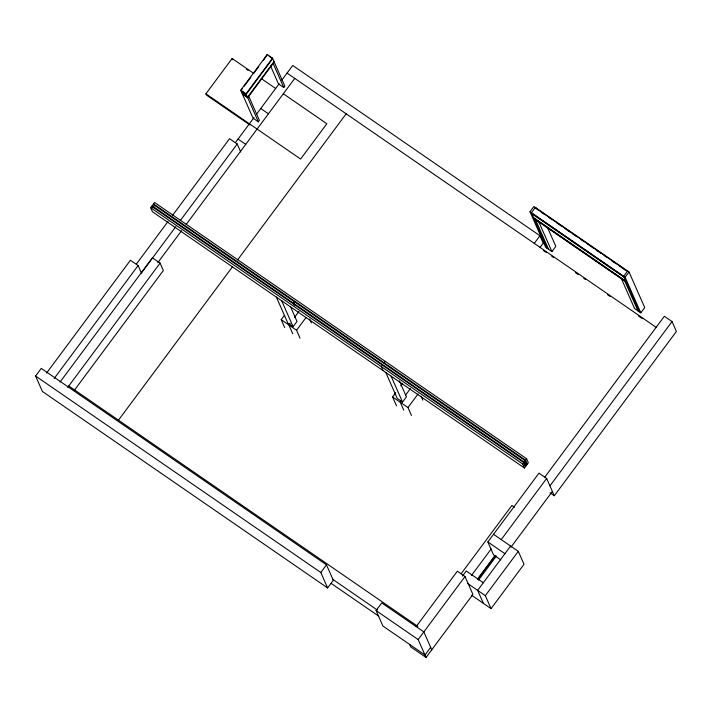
<?xml version="1.0" encoding="UTF-8"?>
<svg xmlns="http://www.w3.org/2000/svg" width="712" height="712" viewBox="0 0 712 712"><rect width="100%" height="100%" fill="white"/><g stroke="black" fill="none" stroke-linecap="round" stroke-linejoin="round"><path stroke-width="1.07" d="M249.948 125.018L206.435 95.043L205.893 93.806L232.13 58.5L253.89 73.487M150.677 207.744L151.745 206.311L523.738 462.551L525.509 466.565L524.45 467.998L152.448 211.758L150.677 207.744L522.679 463.984L524.45 467.998M152.982 207.842L152.101 205.83L153.16 204.397L525.162 460.637L526.933 464.651L525.865 466.084L524.032 464.829M154.406 205.928L153.516 203.926L154.584 202.493L526.577 458.733L528.348 462.747L527.281 464.179L525.456 462.925M248.755 96.28L259.382 120.364L258.314 121.796L253.036 118.156L240.709 90.21L267.223 54.539L272.5 58.179L284.827 86.125L283.768 87.558L278.481 83.918L270.515 65.851M242.24 88.893L240.914 90.673L246.192 94.313L272.705 58.642L269.18 56.212M244.225 86.214L250.855 77.296M254.166 72.838L258.803 66.599M263.449 60.351L267.223 54.539M35.6 376.034L41.278 368.389L326.497 564.856L333.314 580.298L327.627 587.943L42.408 391.475L35.6 376.034L320.818 572.501L327.627 587.943M258.314 121.796L245.996 93.851L272.5 58.179M274.004 61.579L247.491 97.25L242.205 93.61M274.209 62.042L247.696 97.713L242.409 94.073M46.529 373.132L130.421 260.254L138.11 265.549L141.599 273.452M136.339 264.108L168.068 221.414M172.696 215.193L229.54 138.698L237.23 143.993L240.709 151.905M54.219 378.428L138.11 265.549M235.423 142.587L253.997 117.605M256.347 114.436L279.175 83.722M281.81 80.18L292.748 65.459L539.936 235.725L543.212 243.139L540.052 247.384M60.031 382.086L152.404 257.806L160.084 263.102L163.36 270.515L74.288 390.354M141.385 272.954L175.757 226.71M180.376 220.489L237.23 143.993M157.77 262.719L181.587 230.661M186.224 224.431L294.759 78.391M67.72 387.381L160.084 263.102M118.504 420.125L232.335 266.964M237.63 259.844L346.166 113.804M284.675 327.573L281.187 319.67L284.346 315.425M294.519 301.772L293.46 303.205L294.341 305.208M290.14 323.275L288.876 324.966L292.801 333.857M294.554 317.329L298.969 311.384M276.389 297.127L287.826 323.061L293.113 326.71L297.011 321.459L290.416 306.489M300.046 338.173L296.566 330.261L306.026 317.525M382.38 365.176L381.32 366.609L383.092 370.623M384.16 362.791L385.219 361.358M547.528 227.537L555.823 246.352L551.925 251.603L545.677 247.304L529.986 211.722L533.893 206.471L629.025 272.002L644.716 307.584L640.809 312.835L634.57 308.527L621.46 278.828M396.504 405.84L392.588 396.949L395.738 392.704M400.785 385.913L402.68 383.368M401.532 400.545L400.269 402.244L403.757 410.148M405.324 395.454L410.37 388.663M385.815 372.501L397.252 398.444L402.538 402.084L406.445 396.833L399.405 380.867M411.447 415.443L407.958 407.54L418.06 393.958M534.258 243.37L539.936 235.725M320.818 572.501L326.497 564.856M430.653 647.35L424.975 654.996L382.887 626.008L376.078 610.567L381.757 602.922L423.845 631.909L431.739 649.816M640.809 312.835L625.118 277.262L629.025 272.002M522.679 463.984L523.738 462.551M525.865 466.084L524.094 462.07L525.162 460.637M527.281 464.179L525.509 460.166L526.577 458.733M416.155 626.613L457.335 571.211L465.016 576.506L472.919 594.413L426.061 657.461L410.69 646.87L409.596 644.404M461.1 573.792L511.901 505.44L514.464 507.202M462.488 576.07L466.271 570.988L483.332 582.736M500.767 559.854L493.585 554.906L487.862 541.939L538.975 473.16L546.665 478.455L554.292 495.748L676.4 331.445L672.039 321.566L664.358 316.27L544.885 477.022M426.061 657.461L418.167 639.554L465.016 576.506M471.424 575.536L491.218 548.908M501.23 539.589L546.665 478.455M477.334 579.399L495.143 555.431M477.966 578.874L495.169 555.716M478.508 580.111L496.38 556.063M549.931 485.869L672.039 321.566M510.602 546.042L477.654 590.373L483.377 603.34M510.904 547.243L552.387 491.422M518.292 551.337L524.005 564.313L491.066 608.635L485.344 595.668L518.292 551.337L493.541 534.294M535.531 207.931L565.675 228.694M567.509 229.949L588.513 244.421M590.337 245.676L620.481 266.439M622.306 267.703L627.788 271.477L627.583 271.014L623.685 276.265L639.367 311.838M538.477 210.28L535.326 207.468L531.428 212.719L547.119 248.292M541.218 212.167L544.876 214.686M548.525 217.196L552.183 219.714M556.748 222.865L561.314 226.007M564.972 228.525L570.446 232.299M572.279 233.554L576.845 236.704M580.494 239.223L584.152 241.742M587.801 244.252L593.283 248.025M596.024 249.921L600.59 253.063M604.248 255.581L606.989 257.468M611.555 260.61L616.12 263.76M619.769 266.279L625.252 270.053M529.986 211.722L625.118 277.262M531.633 213.182L623.881 276.728M531.837 213.645L624.086 277.19M533.608 217.658L625.857 281.204M533.813 218.121L626.062 281.667M534.018 218.584L626.266 282.13M287.07 73.096L656.455 327.538M543.496 250.597L546.246 252.484M551.738 256.267L553.571 257.53M575.536 272.66L578.278 274.556M583.769 278.339L585.602 279.594M607.567 294.724L610.317 296.619M638.691 316.164L642.349 318.682M261.135 78.48L275.642 88.475M283.332 93.77L326.844 123.746L300.606 159.052L205.893 93.806M246.272 69.1L248.088 70.355M240.709 90.21L245.996 93.851M260.761 108.5L268.451 113.795M238.048 139.062L245.729 144.358M153.516 203.926L525.509 460.166M152.101 205.83L524.094 462.07M550.02 492.802L554.292 495.748M281.187 319.67L296.566 330.261M392.588 396.949L407.958 407.54M487.862 541.939L504.924 553.687M467.784 583.564L485.344 595.668M471.709 595.303L491.066 608.635M68.779 385.957L417.846 626.4M332.459 579.141L377.351 610.059M376.078 610.567L418.167 639.554M331.142 583.395L378.784 616.209M624.824 281.142L637.934 310.85M538.815 221.895L551.925 251.603M535.451 219.581L548.56 249.289M421.059 396.21L422.803 400.162M273.141 63.475L283.768 87.558M391.102 376.141L402.538 402.084M232.13 58.5L232.673 59.737M244.759 93.325L246.049 96.254M244.243 92.969L245.542 95.906M242.801 91.981L244.1 94.91M242.356 91.67L243.646 94.598M309.667 318.932L311.411 322.883M281.676 300.767L293.113 326.71"/></g></svg>
